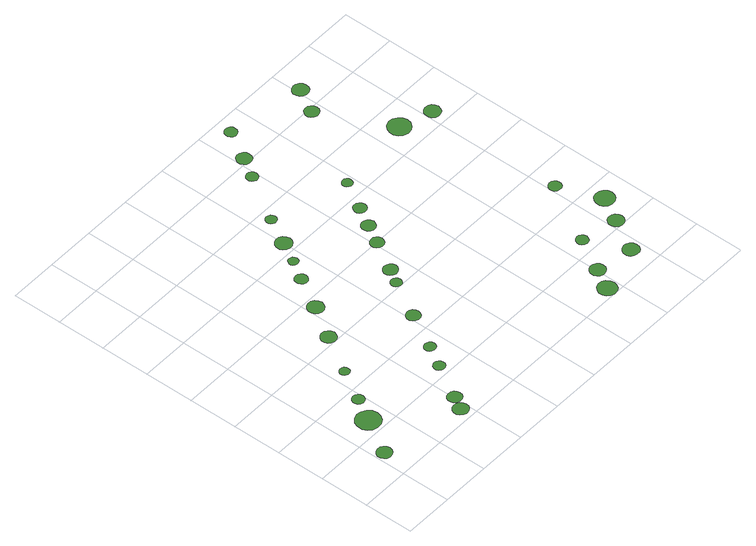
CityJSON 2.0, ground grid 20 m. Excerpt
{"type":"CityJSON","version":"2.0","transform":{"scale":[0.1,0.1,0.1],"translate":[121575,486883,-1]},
"CityObjects":{
"tree1":{"type":"SolitaryVegetationObject","attributes":{"function":"something"},"geometry":[{"type":"MultiSurface","lod":"1","boundaries":[[[0,1,2,3,4,5,6,7,8,9,10,11,12,13,14]]]}]},
"tree2":{"type":"SolitaryVegetationObject","attributes":{"function":"something"},"geometry":[{"type":"MultiSurface","lod":"1","boundaries":[[[15,16,17,18,19,20,21,22,23,24,25,26,27,28,29]]]}]},
"tree3":{"type":"SolitaryVegetationObject","attributes":{"function":"something"},"geometry":[{"type":"MultiSurface","lod":"1","boundaries":[[[30,31,32,33,34,35,36,37,38,39,40,41,42,43,44]]]}]},
"tree4":{"type":"SolitaryVegetationObject","attributes":{"function":"something"},"geometry":[{"type":"MultiSurface","lod":"1","boundaries":[[[45,46,47,48,49,50,51,52,53,54,55,56,57,58,59]]]}]},
"tree5":{"type":"SolitaryVegetationObject","attributes":{"function":"something"},"geometry":[{"type":"MultiSurface","lod":"1","boundaries":[[[60,61,62,63,64,65,66,67,68,69,70,71,72,73,74]]]}]},
"tree6":{"type":"SolitaryVegetationObject","attributes":{"function":"something"},"geometry":[{"type":"MultiSurface","lod":"1","boundaries":[[[75,76,77,78,79,80,81,82,83,84,85,86,87,88,89]]]}]},
"tree7":{"type":"SolitaryVegetationObject","attributes":{"function":"something"},"geometry":[{"type":"MultiSurface","lod":"1","boundaries":[[[90,91,92,93,94,95,96,97,98,99,100,101,102,103,104]]]}]},
"tree8":{"type":"SolitaryVegetationObject","attributes":{"function":"something"},"geometry":[{"type":"MultiSurface","lod":"1","boundaries":[[[105,106,107,108,109,110,111,112,113,114,115,116,117,118,119]]]}]},
"tree9":{"type":"SolitaryVegetationObject","attributes":{"function":"something"},"geometry":[{"type":"MultiSurface","lod":"1","boundaries":[[[120,121,122,123,124,125,126,127,128,129,130,131,132,133,134]]]}]},
"tree10":{"type":"SolitaryVegetationObject","attributes":{"function":"something"},"geometry":[{"type":"MultiSurface","lod":"1","boundaries":[[[135,136,137,138,139,140,141,142,143,144,145,146,147,148,149]]]}]},
"tree11":{"type":"SolitaryVegetationObject","attributes":{"function":"something"},"geometry":[{"type":"MultiSurface","lod":"1","boundaries":[[[150,151,152,153,154,155,156,157,158,159,160,161,162,163,164]]]}]},
"tree12":{"type":"SolitaryVegetationObject","attributes":{"function":"something"},"geometry":[{"type":"MultiSurface","lod":"1","boundaries":[[[165,166,167,168,169,170,171,172,173,174,175,176,177,178,179]]]}]},
"tree13":{"type":"SolitaryVegetationObject","attributes":{"function":"something"},"geometry":[{"type":"MultiSurface","lod":"1","boundaries":[[[180,181,182,183,184,185,186,187,188,189,190,191,192,193,194]]]}]},
"tree14":{"type":"SolitaryVegetationObject","attributes":{"function":"something"},"geometry":[{"type":"MultiSurface","lod":"1","boundaries":[[[195,196,197,198,199,200,201,202,203,204,205,206,207,208,209]]]}]},
"tree15":{"type":"SolitaryVegetationObject","attributes":{"function":"something"},"geometry":[{"type":"MultiSurface","lod":"1","boundaries":[[[210,211,212,213,214,215,216,217,218,219,220,221,222,223,224]]]}]},
"tree16":{"type":"SolitaryVegetationObject","attributes":{"function":"something"},"geometry":[{"type":"MultiSurface","lod":"1","boundaries":[[[225,226,227,228,229,230,231,232,233,234,235,236,237,238,239]]]}]},
"tree17":{"type":"SolitaryVegetationObject","attributes":{"function":"something"},"geometry":[{"type":"MultiSurface","lod":"1","boundaries":[[[240,241,242,243,244,245,246,247,248,249,250,251,252,253,254]]]}]},
"tree18":{"type":"SolitaryVegetationObject","attributes":{"function":"something"},"geometry":[{"type":"MultiSurface","lod":"1","boundaries":[[[255,256,257,258,259,260,261,262,263,264,265,266,267,268,269]]]}]},
"tree19":{"type":"SolitaryVegetationObject","attributes":{"function":"something"},"geometry":[{"type":"MultiSurface","lod":"1","boundaries":[[[270,271,272,273,274,275,276,277,278,279,280,281,282,283,284]]]}]},
"tree20":{"type":"SolitaryVegetationObject","attributes":{"function":"something"},"geometry":[{"type":"MultiSurface","lod":"1","boundaries":[[[285,286,287,288,289,290,291,292,293,294,295,296,297,298,299]]]}]},
"tree21":{"type":"SolitaryVegetationObject","attributes":{"function":"something"},"geometry":[{"type":"MultiSurface","lod":"1","boundaries":[[[300,301,302,303,304,305,306,307,308,309,310,311,312,313,314]]]}]},
"tree22":{"type":"SolitaryVegetationObject","attributes":{"function":"something"},"geometry":[{"type":"MultiSurface","lod":"1","boundaries":[[[315,316,317,318,319,320,321,322,323,324,325,326,327,328,329]]]}]},
"tree23":{"type":"SolitaryVegetationObject","attributes":{"function":"something"},"geometry":[{"type":"MultiSurface","lod":"1","boundaries":[[[330,331,332,333,334,335,336,337,338,339,340,341,342,343,344]]]}]},
"tree24":{"type":"SolitaryVegetationObject","attributes":{"function":"something"},"geometry":[{"type":"MultiSurface","lod":"1","boundaries":[[[345,346,347,348,349,350,351,352,353,354,355,356,357,358,359]]]}]},
"tree25":{"type":"SolitaryVegetationObject","attributes":{"function":"something"},"geometry":[{"type":"MultiSurface","lod":"1","boundaries":[[[360,361,362,363,364,365,366,367,368,369,370,371,372,373,374]]]}]},
"tree26":{"type":"SolitaryVegetationObject","attributes":{"function":"something"},"geometry":[{"type":"MultiSurface","lod":"1","boundaries":[[[375,376,377,378,379,380,381,382,383,384,385,386,387,388,389]]]}]},
"tree27":{"type":"SolitaryVegetationObject","attributes":{"function":"something"},"geometry":[{"type":"MultiSurface","lod":"1","boundaries":[[[390,391,392,393,394,395,396,397,398,399,400,401,402,403,404]]]}]},
"tree28":{"type":"SolitaryVegetationObject","attributes":{"function":"something"},"geometry":[{"type":"MultiSurface","lod":"1","boundaries":[[[405,406,407,408,409,410,411,412,413,414,415,416,417,418,419]]]}]},
"tree29":{"type":"SolitaryVegetationObject","attributes":{"function":"something"},"geometry":[{"type":"MultiSurface","lod":"1","boundaries":[[[420,421,422,423,424,425,426,427,428,429,430,431,432,433,434]]]}]},
"tree30":{"type":"SolitaryVegetationObject","attributes":{"function":"something"},"geometry":[{"type":"MultiSurface","lod":"1","boundaries":[[[435,436,437,438,439,440,441,442,443,444,445,446,447,448,449]]]}]},
"tree31":{"type":"SolitaryVegetationObject","attributes":{"function":"something"},"geometry":[{"type":"MultiSurface","lod":"1","boundaries":[[[450,451,452,453,454,455,456,457,458,459,460,461,462,463,464]]]}]},
"tree32":{"type":"SolitaryVegetationObject","attributes":{"function":"something"},"geometry":[{"type":"MultiSurface","lod":"1","boundaries":[[[465,466,467,468,469,470,471,472,473,474,475,476,477,478,479]]]}]},
"tree33":{"type":"SolitaryVegetationObject","attributes":{"function":"something"},"geometry":[{"type":"MultiSurface","lod":"1","boundaries":[[[480,481,482,483,484,485,486,487,488,489,490,491,492,493,494]]]}]},
"tree34":{"type":"SolitaryVegetationObject","attributes":{"function":"something"},"geometry":[{"type":"MultiSurface","lod":"1","boundaries":[[[495,496,497,498,499,500,501,502,503,504,505,506,507,508,509]]]}]},
"tree35":{"type":"SolitaryVegetationObject","attributes":{"function":"something"},"geometry":[{"type":"MultiSurface","lod":"1","boundaries":[[[510,511,512,513,514,515,516,517,518,519,520,521,522,523,524]]]}]}
},
"vertices":[
[69,119,10],[67,131,10],[59,141,10],[49,148,10],[36,149,10],[24,145,10],[14,137,10],[9,125,10],[9,112,10],[14,101,10],[24,92,10],[36,88,10],[49,90,10],[59,96,10],[67,106,10],
[173,263,10],[169,283,10],[157,299,10],[139,310,10],[119,312,10],[99,305,10],[84,292,10],[76,273,10],[76,252,10],[84,234,10],[99,220,10],[119,214,10],[139,216,10],[157,226,10],[169,243,10],
[206,356,10],[203,366,10],[197,374,10],[189,379,10],[178,380,10],[169,377,10],[161,370,10],[157,361,10],[157,351,10],[161,341,10],[169,335,10],[178,331,10],[189,332,10],[197,338,10],[203,346,10],
[405,52,10],[403,64,10],[395,75,10],[384,81,10],[371,82,10],[359,79,10],[349,70,10],[344,58,10],[344,45,10],[349,34,10],[359,25,10],[371,21,10],[384,22,10],[395,29,10],[403,39,10],
[275,481,10],[274,489,10],[269,496,10],[262,500,10],[253,501,10],[245,498,10],[239,493,10],[236,485,10],[236,477,10],[239,469,10],[245,464,10],[253,461,10],[262,462,10],[269,466,10],[274,473,10],
[434,105,10],[432,117,10],[425,126,10],[414,132,10],[402,134,10],[391,130,10],[382,122,10],[377,111,10],[377,99,10],[382,88,10],[391,80,10],[402,77,10],[414,78,10],[425,84,10],[432,93,10],
[380,632,10],[377,644,10],[369,655,10],[358,662,10],[345,663,10],[333,659,10],[323,650,10],[318,638,10],[318,625,10],[323,613,10],[333,605,10],[345,601,10],[358,602,10],[369,608,10],[377,619,10],
[513,246,10],[511,255,10],[505,263,10],[497,268,10],[487,269,10],[478,266,10],[470,260,10],[466,251,10],[466,241,10],[470,232,10],[478,225,10],[487,222,10],[497,223,10],[505,228,10],[511,236,10],
[563,330,10],[561,340,10],[555,348,10],[546,352,10],[537,353,10],[527,350,10],[520,344,10],[516,335,10],[516,325,10],[520,316,10],[527,310,10],[537,307,10],[546,308,10],[555,312,10],[561,320,10],
[465,760,10],[462,774,10],[454,785,10],[442,792,10],[429,793,10],[416,789,10],[406,780,10],[400,767,10],[400,753,10],[406,741,10],[416,732,10],[429,728,10],[442,729,10],[454,736,10],[462,747,10],
[649,473,10],[646,484,10],[639,494,10],[629,500,10],[618,501,10],[606,497,10],[598,490,10],[593,479,10],[593,467,10],[598,457,10],[606,449,10],[618,445,10],[629,446,10],[639,452,10],[646,462,10],
[532,888,10],[529,898,10],[523,907,10],[514,912,10],[503,913,10],[493,910,10],[485,903,10],[481,893,10],[481,882,10],[485,873,10],[493,865,10],[503,862,10],[514,863,10],[523,869,10],[529,877,10],
[575,965,10],[573,973,10],[569,980,10],[561,984,10],[553,985,10],[545,983,10],[539,977,10],[535,969,10],[535,961,10],[539,953,10],[545,948,10],[553,945,10],[561,946,10],[569,950,10],[573,957,10],
[728,623,10],[726,632,10],[721,639,10],[713,644,10],[704,645,10],[695,642,10],[688,636,10],[684,627,10],[684,618,10],[688,610,10],[695,603,10],[704,600,10],[713,601,10],[721,606,10],[726,614,10],
[634,1047,10],[631,1061,10],[623,1072,10],[611,1079,10],[598,1080,10],[585,1076,10],[574,1067,10],[569,1054,10],[569,1040,10],[574,1028,10],[585,1019,10],[598,1015,10],[611,1016,10],[623,1023,10],[631,1034,10],
[770,678,10],[767,690,10],[760,699,10],[750,705,10],[738,707,10],[727,703,10],[718,695,10],[713,684,10],[713,672,10],[718,661,10],[727,653,10],[738,649,10],[750,651,10],[760,657,10],[767,666,10],
[684,1156,10],[682,1165,10],[677,1172,10],[669,1177,10],[660,1177,10],[652,1175,10],[645,1169,10],[641,1160,10],[641,1151,10],[645,1143,10],[652,1137,10],[660,1134,10],[669,1135,10],[677,1140,10],[682,1147,10],
[841,800,10],[838,811,10],[832,820,10],[822,826,10],[811,827,10],[800,824,10],[791,816,10],[786,806,10],[786,794,10],[791,784,10],[800,776,10],[811,773,10],[822,774,10],[832,780,10],[838,789,10],
[886,876,10],[883,888,10],[876,898,10],[866,903,10],[854,905,10],[843,901,10],[834,893,10],[830,882,10],[830,870,10],[834,860,10],[843,852,10],[854,848,10],[866,849,10],[876,855,10],[883,865,10],
[1195,39,10],[1192,54,10],[1182,67,10],[1169,75,10],[1153,77,10],[1138,72,10],[1126,61,10],[1120,47,10],[1120,31,10],[1126,16,10],[1138,6,10],[1153,1,10],[1169,2,10],[1182,10,10],[1192,23,10],
[805,1342,10],[802,1352,10],[797,1360,10],[788,1365,10],[778,1366,10],[769,1362,10],[762,1356,10],[758,1347,10],[758,1337,10],[762,1328,10],[769,1322,10],[778,1318,10],[788,1320,10],[797,1324,10],[802,1332,10],
[931,954,10],[928,965,10],[922,973,10],[912,979,10],[901,980,10],[891,977,10],[883,969,10],[879,959,10],[879,948,10],[883,938,10],[891,931,10],[901,928,10],[912,929,10],[922,934,10],[928,943,10],
[1237,123,10],[1234,136,10],[1226,146,10],[1215,153,10],[1202,154,10],[1189,150,10],[1180,142,10],[1174,130,10],[1174,117,10],[1180,105,10],[1189,96,10],[1202,92,10],[1215,93,10],[1226,100,10],[1234,110,10],
[861,1421,10],[859,1433,10],[851,1443,10],[840,1449,10],[828,1450,10],[816,1447,10],[807,1438,10],[802,1427,10],[802,1415,10],[807,1403,10],[816,1395,10],[828,1391,10],[840,1392,10],[851,1398,10],[859,1408,10],
[992,1068,10],[990,1077,10],[985,1084,10],[978,1088,10],[969,1089,10],[961,1086,10],[954,1080,10],[951,1072,10],[951,1064,10],[954,1056,10],[961,1050,10],[969,1047,10],[978,1048,10],[985,1052,10],[990,1060,10],
[1308,258,10],[1305,268,10],[1299,276,10],[1291,282,10],[1281,283,10],[1271,280,10],[1263,273,10],[1259,263,10],[1259,253,10],[1263,244,10],[1271,237,10],[1281,234,10],[1291,235,10],[1299,240,10],[1305,248,10],
[926,1539,10],[924,1550,10],[918,1558,10],[909,1563,10],[899,1564,10],[889,1561,10],[881,1554,10],[877,1545,10],[877,1534,10],[881,1525,10],[889,1518,10],[899,1514,10],[909,1515,10],[918,1521,10],[924,1529,10],
[1389,98,10],[1386,111,10],[1378,122,10],[1366,129,10],[1353,130,10],[1340,126,10],[1329,117,10],[1324,104,10],[1324,91,10],[1329,78,10],[1340,69,10],[1353,65,10],[1366,66,10],[1378,73,10],[1386,84,10],
[1464,228,10],[1461,241,10],[1453,252,10],[1442,258,10],[1429,260,10],[1416,256,10],[1406,247,10],[1401,235,10],[1401,222,10],[1406,210,10],[1416,201,10],[1429,197,10],[1442,198,10],[1453,205,10],[1461,215,10],
[1450,501,10],[1448,511,10],[1442,520,10],[1433,525,10],[1422,526,10],[1412,523,10],[1404,516,10],[1400,506,10],[1400,496,10],[1404,486,10],[1412,479,10],[1422,476,10],[1433,477,10],[1442,482,10],[1448,491,10],
[1189,1387,10],[1186,1399,10],[1179,1409,10],[1169,1415,10],[1157,1416,10],[1145,1412,10],[1136,1404,10],[1131,1393,10],[1131,1381,10],[1136,1370,10],[1145,1362,10],[1157,1358,10],[1169,1360,10],[1179,1366,10],[1186,1375,10],
[1529,329,10],[1526,345,10],[1516,358,10],[1502,366,10],[1486,368,10],[1470,363,10],[1458,352,10],[1452,337,10],[1452,321,10],[1458,306,10],[1470,295,10],[1486,290,10],[1502,292,10],[1516,300,10],[1526,313,10],
[1344,1105,10],[1340,1123,10],[1329,1138,10],[1313,1148,10],[1294,1150,10],[1276,1144,10],[1263,1131,10],[1255,1114,10],[1255,1095,10],[1263,1078,10],[1276,1066,10],[1294,1060,10],[1313,1062,10],[1329,1072,10],[1340,1087,10],
[1249,1486,10],[1246,1499,10],[1238,1510,10],[1226,1517,10],[1213,1518,10],[1200,1514,10],[1190,1505,10],[1185,1493,10],[1185,1479,10],[1190,1467,10],[1200,1458,10],[1213,1454,10],[1226,1455,10],[1238,1462,10],[1246,1473,10],
[1464,1065,10],[1461,1078,10],[1454,1089,10],[1442,1095,10],[1429,1097,10],[1416,1093,10],[1406,1084,10],[1401,1072,10],[1401,1058,10],[1406,1046,10],[1416,1037,10],[1429,1033,10],[1442,1035,10],[1454,1041,10],[1461,1052,10]
]}
